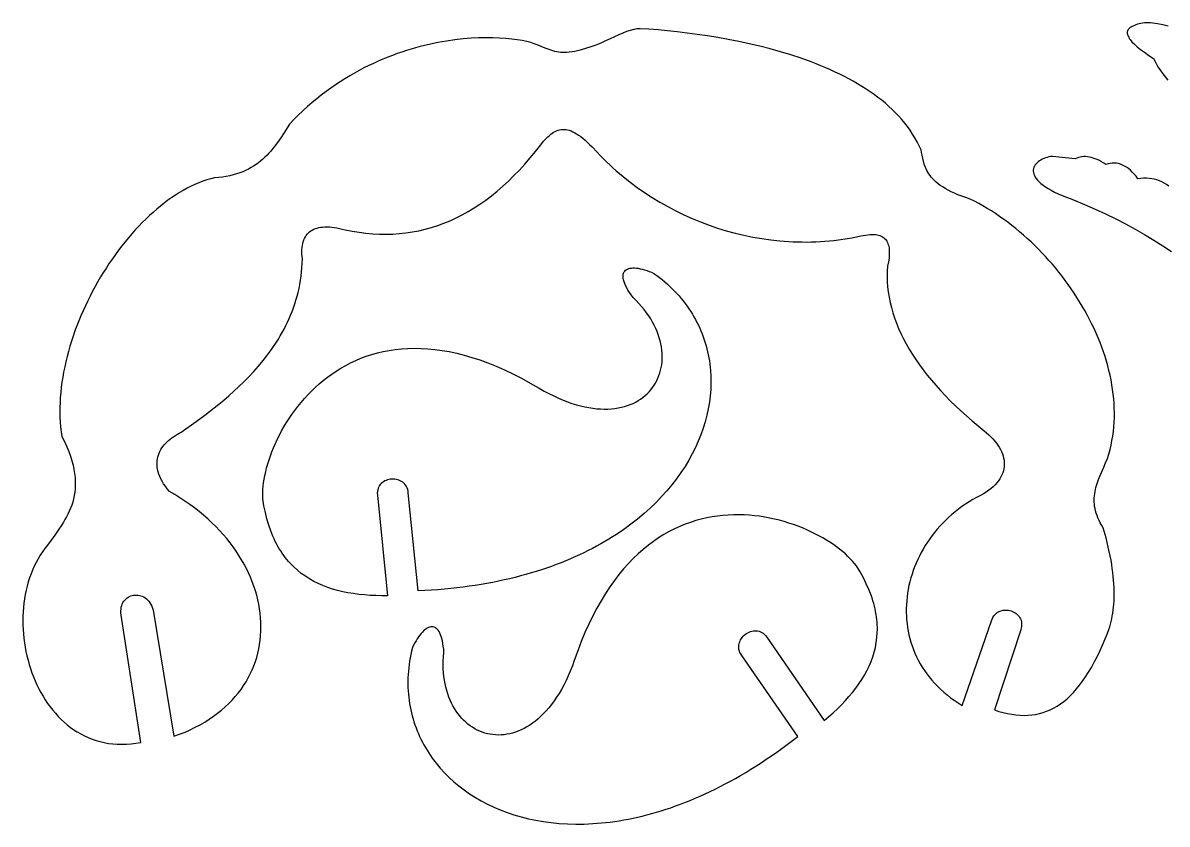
# Model space of a CAD drawing. Extents: x 0 to 255, y 0 to 95.
# Drawn here: x 0.8 to 58.6, y 3.6 to 44 of the extents above; entities that cross this region are included whole.
import ezdxf

# ---------------------------------------------------------------- set-up
doc = ezdxf.new("R2010")
doc.units = 0
doc.layers.add('LAYER_1', color=1, linetype='CONTINUOUS')

msp = doc.modelspace()

# ---------------------------------------------------------------- linework, layer by layer
at = {"layer": 'LAYER_1'}
for points in [[(58.646, 43.861), (58.374, 43.931), (58.117, 43.983), (57.995, 44.002), (57.878, 44.016), (57.764, 44.026), (57.655, 44.031), (57.551, 44.031), (57.451, 44.027), (57.356, 44.017), (57.266, 44.003), (57.18, 43.984), (57.1, 43.959), (57.025, 43.93), (56.954, 43.895), (56.89, 43.872), (56.832, 43.847), (56.779, 43.821), (56.733, 43.792), (56.693, 43.762), (56.659, 43.73), (56.631, 43.695), (56.61, 43.659), (56.594, 43.621), (56.584, 43.582), (56.581, 43.54), (56.583, 43.496), (56.592, 43.451), (56.607, 43.404), (56.628, 43.354), (56.655, 43.303), (56.688, 43.25), (56.727, 43.195), (56.823, 43.08), (56.944, 42.957), (57.089, 42.827), (57.259, 42.689), (57.453, 42.544), (57.671, 42.391), (57.914, 42.23), (58.022, 42.018), (58.135, 41.819), (58.254, 41.632), (58.378, 41.457), (58.507, 41.294), (58.641, 41.143)], [(58.689, 35.785), (58.572, 35.866), (58.453, 35.938), (58.331, 36.001), (58.207, 36.055), (58.08, 36.1), (57.951, 36.135), (57.82, 36.162), (57.686, 36.18), (57.549, 36.188), (57.41, 36.187), (57.269, 36.177), (57.125, 36.158), (57.03, 36.282), (56.935, 36.395), (56.838, 36.498), (56.741, 36.59), (56.643, 36.672), (56.544, 36.743), (56.444, 36.803), (56.343, 36.853), (56.241, 36.893), (56.139, 36.922), (56.035, 36.941), (55.931, 36.949), (55.826, 36.946), (55.719, 36.933), (55.612, 36.91), (55.505, 36.876), (55.393, 36.949), (55.284, 37.015), (55.177, 37.074), (55.072, 37.125), (54.968, 37.169), (54.867, 37.205), (54.767, 37.235), (54.669, 37.257), (54.574, 37.271), (54.48, 37.278), (54.388, 37.278), (54.298, 37.27), (54.21, 37.256), (54.124, 37.233), (54.039, 37.204), (53.957, 37.167), (52.802, 37.29), (52.711, 37.276), (52.621, 37.258), (52.534, 37.235), (52.45, 37.209), (52.368, 37.178), (52.291, 37.143), (52.218, 37.105), (52.149, 37.063), (52.086, 37.017), (52.029, 36.968), (51.978, 36.916), (51.935, 36.861), (51.898, 36.802), (51.87, 36.741), (51.849, 36.677), (51.838, 36.611), (51.837, 36.542), (51.845, 36.471), (51.864, 36.398), (51.894, 36.322), (51.935, 36.245), (51.989, 36.166), (52.055, 36.086), (52.134, 36.004), (52.227, 35.92), (52.334, 35.836), (52.456, 35.75), (52.593, 35.664), (52.745, 35.576), (52.914, 35.488), (53.099, 35.4), (53.302, 35.311), (53.873, 35.091), (54.428, 34.863), (54.968, 34.628), (55.493, 34.385), (56.005, 34.135), (56.503, 33.877), (56.988, 33.612), (57.462, 33.339), (57.926, 33.059), (58.379, 32.772), (58.822, 32.478)]]:
    msp.add_lwpolyline(points, dxfattribs=at)
for points in [[(2.784, 23.144), (2.916, 22.881), (3.032, 22.627), (3.133, 22.381), (3.219, 22.143), (3.291, 21.913), (3.35, 21.691), (3.397, 21.477), (3.431, 21.269), (3.453, 21.069), (3.464, 20.874), (3.465, 20.686), (3.456, 20.504), (3.437, 20.328), (3.41, 20.157), (3.374, 19.99), (3.331, 19.829), (3.281, 19.672), (3.224, 19.519), (3.161, 19.37), (3.093, 19.225), (3.02, 19.083), (2.943, 18.944), (2.862, 18.807), (2.778, 18.673), (2.603, 18.411), (2.423, 18.154), (2.241, 17.902), (2.064, 17.65), (1.933, 17.487), (1.811, 17.319), (1.696, 17.144), (1.588, 16.965), (1.487, 16.78), (1.394, 16.591), (1.307, 16.398), (1.228, 16.2), (1.156, 15.999), (1.091, 15.794), (1.033, 15.586), (0.983, 15.376), (0.939, 15.162), (0.901, 14.947), (0.871, 14.729), (0.847, 14.509), (0.831, 14.289), (0.82, 14.067), (0.817, 13.844), (0.82, 13.62), (0.83, 13.397), (0.846, 13.173), (0.868, 12.95), (0.897, 12.727), (0.933, 12.506), (0.974, 12.285), (1.022, 12.066), (1.076, 11.849), (1.136, 11.634), (1.203, 11.421), (1.275, 11.211), (1.354, 11.004), (1.438, 10.8), (1.529, 10.6), (1.625, 10.404), (1.727, 10.211), (1.835, 10.023), (1.949, 9.84), (2.068, 9.662), (2.194, 9.489), (2.324, 9.322), (2.46, 9.161), (2.602, 9.005), (2.75, 8.857), (2.902, 8.715), (3.06, 8.58), (3.224, 8.452), (3.392, 8.332), (3.566, 8.22), (3.746, 8.117), (3.93, 8.021), (4.119, 7.935), (4.314, 7.858), (4.513, 7.79), (4.718, 7.732), (4.927, 7.683), (5.141, 7.645), (5.36, 7.618), (5.584, 7.601), (5.812, 7.596), (6.046, 7.602), (6.284, 7.62), (6.526, 7.65), (6.773, 7.692), (5.785, 14.125), (5.771, 14.231), (5.767, 14.332), (5.772, 14.427), (5.785, 14.517), (5.806, 14.601), (5.834, 14.679), (5.869, 14.752), (5.91, 14.819), (5.958, 14.879), (6.01, 14.934), (6.067, 14.982), (6.128, 15.024), (6.192, 15.059), (6.26, 15.088), (6.33, 15.11), (6.402, 15.125), (6.476, 15.134), (6.55, 15.136), (6.625, 15.13), (6.7, 15.117), (6.774, 15.098), (6.847, 15.07), (6.918, 15.036), (6.986, 14.994), (7.052, 14.944), (7.115, 14.886), (7.173, 14.82), (7.227, 14.747), (7.277, 14.665), (7.32, 14.576), (7.358, 14.478), (7.389, 14.371), (8.446, 8), (8.73, 8.103), (9.005, 8.214), (9.269, 8.331), (9.524, 8.454), (9.769, 8.584), (10.004, 8.72), (10.23, 8.862), (10.446, 9.01), (10.652, 9.163), (10.849, 9.321), (11.037, 9.485), (11.215, 9.653), (11.383, 9.826), (11.542, 10.004), (11.692, 10.186), (11.833, 10.372), (11.964, 10.563), (12.086, 10.756), (12.198, 10.954), (12.301, 11.155), (12.396, 11.359), (12.481, 11.566), (12.557, 11.776), (12.623, 11.988), (12.681, 12.203), (12.73, 12.42), (12.77, 12.639), (12.801, 12.859), (12.822, 13.082), (12.835, 13.306), (12.84, 13.531), (12.835, 13.757), (12.821, 13.984), (12.799, 14.211), (12.768, 14.439), (12.728, 14.667), (12.68, 14.895), (12.623, 15.123), (12.557, 15.351), (12.483, 15.578), (12.4, 15.805), (12.309, 16.03), (12.21, 16.255), (12.101, 16.478), (11.985, 16.699), (11.86, 16.919), (11.727, 17.137), (11.585, 17.353), (11.435, 17.567), (11.277, 17.778), (11.111, 17.986), (10.936, 18.192), (10.753, 18.394), (10.563, 18.593), (10.364, 18.789), (10.157, 18.981), (9.942, 19.169), (9.719, 19.353), (9.488, 19.533), (9.249, 19.709), (9.002, 19.88), (8.748, 20.046), (8.485, 20.207), (8.215, 20.362), (8.107, 20.496), (8.011, 20.627), (7.925, 20.755), (7.85, 20.882), (7.785, 21.006), (7.73, 21.127), (7.685, 21.247), (7.649, 21.363), (7.622, 21.478), (7.604, 21.589), (7.594, 21.699), (7.593, 21.805), (7.599, 21.909), (7.613, 22.011), (7.634, 22.109), (7.662, 22.205), (7.696, 22.299), (7.737, 22.39), (7.784, 22.478), (7.837, 22.563), (7.896, 22.645), (7.959, 22.725), (8.028, 22.801), (8.101, 22.875), (8.178, 22.946), (8.259, 23.014), (8.344, 23.079), (8.433, 23.141), (8.525, 23.2), (8.619, 23.256), (8.716, 23.309), (8.815, 23.359), (9.561, 23.898), (10.001, 24.222), (10.473, 24.585), (10.718, 24.78), (10.967, 24.985), (11.219, 25.2), (11.473, 25.424), (11.726, 25.659), (11.979, 25.903), (12.23, 26.158), (12.477, 26.422), (12.72, 26.697), (12.956, 26.983), (13.185, 27.278), (13.406, 27.584), (13.617, 27.901), (13.719, 28.063), (13.817, 28.228), (13.912, 28.396), (14.005, 28.567), (14.093, 28.74), (14.179, 28.916), (14.26, 29.094), (14.338, 29.275), (14.411, 29.46), (14.481, 29.646), (14.546, 29.836), (14.607, 30.028), (14.663, 30.224), (14.714, 30.422), (14.76, 30.622), (14.801, 30.826), (14.837, 31.032), (14.867, 31.242), (14.892, 31.454), (14.911, 31.669), (14.923, 31.887), (14.93, 32.108), (14.917, 32.234), (14.91, 32.356), (14.907, 32.473), (14.91, 32.584), (14.919, 32.691), (14.933, 32.793), (14.952, 32.889), (14.977, 32.98), (15.007, 33.067), (15.042, 33.148), (15.082, 33.223), (15.128, 33.294), (15.179, 33.36), (15.234, 33.42), (15.295, 33.475), (15.362, 33.524), (15.433, 33.569), (15.509, 33.608), (15.59, 33.641), (15.676, 33.67), (15.768, 33.693), (15.864, 33.71), (15.965, 33.722), (16.071, 33.729), (16.181, 33.73), (16.297, 33.726), (16.417, 33.716), (16.543, 33.701), (16.673, 33.68), (16.807, 33.653), (16.946, 33.621), (17.09, 33.584), (17.442, 33.513), (17.791, 33.456), (18.137, 33.412), (18.481, 33.381), (18.821, 33.364), (19.159, 33.36), (19.494, 33.368), (19.826, 33.39), (20.156, 33.426), (20.483, 33.474), (20.807, 33.536), (21.128, 33.61), (21.446, 33.698), (21.762, 33.8), (22.075, 33.914), (22.385, 34.042), (22.692, 34.182), (22.996, 34.336), (23.298, 34.503), (23.597, 34.684), (23.893, 34.877), (24.187, 35.084), (24.477, 35.304), (24.765, 35.537), (25.05, 35.783), (25.333, 36.043), (25.612, 36.315), (25.889, 36.601), (26.163, 36.9), (26.434, 37.213), (26.702, 37.538), (26.968, 37.877), (27.114, 38.055), (27.258, 38.214), (27.329, 38.284), (27.401, 38.35), (27.473, 38.409), (27.545, 38.462), (27.617, 38.51), (27.69, 38.551), (27.764, 38.585), (27.839, 38.613), (27.915, 38.633), (27.993, 38.647), (28.072, 38.654), (28.153, 38.653), (28.235, 38.645), (28.32, 38.629), (28.407, 38.605), (28.496, 38.573), (28.588, 38.533), (28.682, 38.485), (28.78, 38.428), (28.88, 38.362), (28.984, 38.288), (29.092, 38.204), (29.202, 38.111), (29.317, 38.009), (29.436, 37.897), (29.558, 37.776), (29.817, 37.503), (29.971, 37.34), (30.127, 37.179), (30.287, 37.021), (30.449, 36.866), (30.614, 36.713), (30.782, 36.563), (31.125, 36.271), (31.479, 35.99), (31.842, 35.719), (32.214, 35.46), (32.595, 35.213), (32.984, 34.977), (33.381, 34.753), (33.785, 34.541), (34.196, 34.342), (34.613, 34.155), (35.036, 33.981), (35.465, 33.819), (35.899, 33.671), (36.337, 33.537), (36.779, 33.416), (37.224, 33.309), (37.673, 33.216), (38.125, 33.137), (38.578, 33.073), (39.033, 33.023), (39.261, 33.004), (39.49, 32.988), (39.718, 32.977), (39.947, 32.969), (40.176, 32.965), (40.405, 32.964), (40.633, 32.968), (40.862, 32.976), (41.09, 32.987), (41.319, 33.003), (41.547, 33.022), (41.774, 33.046), (42.002, 33.073), (42.229, 33.105), (42.455, 33.141), (42.681, 33.18), (42.906, 33.224), (43.13, 33.273), (43.254, 33.298), (43.372, 33.318), (43.483, 33.333), (43.588, 33.342), (43.687, 33.345), (43.78, 33.343), (43.868, 33.336), (43.949, 33.324), (44.025, 33.307), (44.096, 33.285), (44.161, 33.258), (44.221, 33.226), (44.276, 33.189), (44.325, 33.149), (44.37, 33.103), (44.41, 33.053), (44.445, 33), (44.476, 32.941), (44.502, 32.879), (44.524, 32.813), (44.541, 32.743), (44.554, 32.67), (44.564, 32.593), (44.569, 32.512), (44.568, 32.34), (44.553, 32.155), (44.524, 31.958), (44.483, 31.75), (44.466, 31.489), (44.46, 31.227), (44.467, 30.966), (44.485, 30.703), (44.514, 30.441), (44.555, 30.179), (44.608, 29.916), (44.671, 29.653), (44.746, 29.39), (44.832, 29.127), (44.929, 28.864), (45.037, 28.602), (45.155, 28.339), (45.285, 28.076), (45.425, 27.814), (45.576, 27.551), (45.737, 27.289), (45.909, 27.028), (46.091, 26.766), (46.284, 26.506), (46.486, 26.245), (46.699, 25.985), (46.922, 25.726), (47.154, 25.467), (47.397, 25.208), (47.649, 24.951), (47.911, 24.694), (48.183, 24.438), (48.464, 24.182), (48.754, 23.928), (49.054, 23.674), (49.363, 23.421), (49.483, 23.323), (49.596, 23.222), (49.702, 23.12), (49.8, 23.017), (49.891, 22.913), (49.975, 22.808), (50.051, 22.702), (50.119, 22.595), (50.179, 22.488), (50.232, 22.38), (50.276, 22.272), (50.313, 22.163), (50.341, 22.055), (50.361, 21.947), (50.372, 21.839), (50.375, 21.731), (50.369, 21.623), (50.354, 21.517), (50.331, 21.411), (50.298, 21.306), (50.257, 21.202), (50.206, 21.099), (50.146, 20.997), (50.077, 20.897), (49.998, 20.799), (49.91, 20.702), (49.812, 20.607), (49.704, 20.514), (49.586, 20.423), (49.459, 20.334), (49.321, 20.248), (49.173, 20.164), (48.975, 20.061), (48.781, 19.953), (48.593, 19.84), (48.41, 19.721), (48.231, 19.598), (48.058, 19.47), (47.889, 19.338), (47.726, 19.201), (47.568, 19.061), (47.415, 18.916), (47.267, 18.767), (47.125, 18.615), (46.988, 18.459), (46.856, 18.3), (46.73, 18.137), (46.609, 17.972), (46.494, 17.804), (46.384, 17.633), (46.28, 17.459), (46.182, 17.283), (46.089, 17.105), (46.003, 16.924), (45.922, 16.742), (45.847, 16.558), (45.778, 16.372), (45.715, 16.185), (45.658, 15.996), (45.607, 15.807), (45.562, 15.616), (45.523, 15.424), (45.491, 15.232), (45.465, 15.04), (45.445, 14.847), (45.432, 14.654), (45.425, 14.46), (45.424, 14.267), (45.43, 14.075), (45.443, 13.882), (45.462, 13.691), (45.488, 13.5), (45.521, 13.31), (45.561, 13.121), (45.607, 12.933), (45.66, 12.747), (45.72, 12.562), (45.787, 12.379), (45.862, 12.198), (45.943, 12.019), (46.031, 11.843), (46.127, 11.668), (46.23, 11.496), (46.34, 11.327), (46.457, 11.161), (46.582, 10.997), (46.714, 10.837), (46.854, 10.68), (47.001, 10.527), (47.155, 10.377), (47.318, 10.231), (47.488, 10.089), (47.666, 9.951), (47.851, 9.817), (48.044, 9.688), (48.246, 9.563), (49.721, 13.834), (49.759, 13.923), (49.802, 14.005), (49.85, 14.077), (49.904, 14.141), (49.961, 14.197), (50.022, 14.245), (50.086, 14.286), (50.153, 14.319), (50.222, 14.344), (50.293, 14.363), (50.365, 14.374), (50.437, 14.379), (50.51, 14.377), (50.582, 14.369), (50.653, 14.355), (50.722, 14.335), (50.79, 14.309), (50.855, 14.278), (50.916, 14.242), (50.975, 14.201), (51.029, 14.154), (51.078, 14.103), (51.123, 14.048), (51.161, 13.988), (51.194, 13.925), (51.219, 13.858), (51.238, 13.787), (51.249, 13.712), (51.251, 13.635), (51.245, 13.554), (51.229, 13.471), (51.204, 13.385), (49.881, 9.33), (50.105, 9.259), (50.325, 9.199), (50.541, 9.149), (50.754, 9.11), (50.963, 9.082), (51.168, 9.065), (51.37, 9.058), (51.569, 9.063), (51.764, 9.08), (51.956, 9.107), (52.144, 9.147), (52.33, 9.198), (52.512, 9.262), (52.691, 9.337), (52.867, 9.425), (53.041, 9.524), (53.211, 9.637), (53.379, 9.762), (53.544, 9.9), (53.706, 10.051), (53.866, 10.215), (54.023, 10.392), (54.177, 10.582), (54.329, 10.786), (54.479, 11.004), (54.627, 11.236), (54.772, 11.481), (54.915, 11.74), (55.056, 12.014), (55.195, 12.302), (55.332, 12.605), (55.467, 12.922), (55.567, 13.156), (55.655, 13.402), (55.696, 13.53), (55.733, 13.661), (55.767, 13.795), (55.798, 13.932), (55.826, 14.073), (55.851, 14.218), (55.872, 14.366), (55.89, 14.519), (55.904, 14.675), (55.915, 14.835), (55.922, 14.999), (55.925, 15.168), (55.924, 15.341), (55.919, 15.518), (55.91, 15.7), (55.896, 15.886), (55.879, 16.078), (55.857, 16.274), (55.83, 16.475), (55.799, 16.681), (55.763, 16.892), (55.723, 17.108), (55.627, 17.557), (55.511, 18.029), (55.374, 18.523), (55.294, 18.654), (55.222, 18.782), (55.159, 18.907), (55.103, 19.03), (55.056, 19.151), (55.016, 19.269), (54.983, 19.385), (54.956, 19.498), (54.937, 19.61), (54.923, 19.721), (54.916, 19.829), (54.914, 19.937), (54.917, 20.043), (54.926, 20.148), (54.939, 20.252), (54.956, 20.356), (54.978, 20.458), (55.003, 20.561), (55.063, 20.764), (55.136, 20.968), (55.217, 21.173), (55.396, 21.591), (55.49, 21.807), (55.583, 22.029), (55.652, 22.253), (55.713, 22.478), (55.766, 22.705), (55.812, 22.934), (55.851, 23.164), (55.882, 23.395), (55.906, 23.628), (55.922, 23.862), (55.932, 24.097), (55.934, 24.332), (55.93, 24.569), (55.919, 24.806), (55.901, 25.043), (55.877, 25.281), (55.846, 25.52), (55.809, 25.758), (55.766, 25.997), (55.716, 26.235), (55.661, 26.474), (55.6, 26.712), (55.533, 26.949), (55.46, 27.187), (55.381, 27.423), (55.297, 27.659), (55.208, 27.894), (55.114, 28.128), (55.014, 28.36), (54.909, 28.592), (54.799, 28.822), (54.685, 29.051), (54.565, 29.278), (54.441, 29.504), (54.313, 29.728), (54.18, 29.949), (54.042, 30.169), (53.901, 30.387), (53.755, 30.602), (53.605, 30.815), (53.452, 31.026), (53.295, 31.234), (53.134, 31.439), (52.969, 31.641), (52.801, 31.84), (52.629, 32.037), (52.454, 32.23), (52.277, 32.419), (52.096, 32.606), (51.912, 32.788), (51.725, 32.968), (51.535, 33.143), (51.343, 33.314), (51.148, 33.482), (50.951, 33.645), (50.752, 33.804), (50.55, 33.959), (50.346, 34.109), (50.14, 34.255), (49.933, 34.396), (49.723, 34.532), (49.512, 34.663), (49.299, 34.789), (49.085, 34.91), (48.87, 35.025), (48.653, 35.136), (48.432, 35.206), (48.225, 35.279), (48.033, 35.353), (47.854, 35.428), (47.688, 35.505), (47.534, 35.583), (47.393, 35.663), (47.263, 35.743), (47.143, 35.824), (47.034, 35.906), (46.935, 35.989), (46.845, 36.071), (46.763, 36.155), (46.69, 36.238), (46.624, 36.322), (46.566, 36.405), (46.514, 36.488), (46.469, 36.571), (46.428, 36.653), (46.393, 36.735), (46.336, 36.896), (46.292, 37.053), (46.258, 37.205), (46.229, 37.351), (46.201, 37.489), (46.17, 37.619), (46.075, 37.826), (45.973, 38.028), (45.862, 38.226), (45.744, 38.419), (45.619, 38.608), (45.486, 38.792), (45.346, 38.973), (45.199, 39.149), (45.045, 39.321), (44.885, 39.489), (44.719, 39.653), (44.546, 39.813), (44.368, 39.969), (44.184, 40.121), (43.994, 40.269), (43.799, 40.414), (43.599, 40.554), (43.394, 40.691), (43.184, 40.824), (42.97, 40.954), (42.751, 41.08), (42.528, 41.202), (42.301, 41.321), (42.07, 41.436), (41.836, 41.548), (41.598, 41.657), (41.357, 41.762), (41.114, 41.864), (40.867, 41.963), (40.618, 42.059), (40.112, 42.241), (39.598, 42.41), (39.078, 42.568), (38.553, 42.715), (38.024, 42.85), (37.493, 42.974), (36.963, 43.089), (36.433, 43.193), (35.906, 43.287), (35.384, 43.372), (34.867, 43.449), (34.358, 43.516), (33.858, 43.576), (33.369, 43.627), (32.892, 43.672), (32.428, 43.709), (31.98, 43.739), (31.904, 43.738), (31.826, 43.731), (31.745, 43.719), (31.661, 43.702), (31.486, 43.653), (31.301, 43.589), (31.106, 43.511), (30.902, 43.422), (30.467, 43.223), (30.237, 43.118), (29.998, 43.014), (29.751, 42.912), (29.497, 42.817), (29.235, 42.73), (28.965, 42.654), (28.828, 42.621), (28.689, 42.592), (28.548, 42.568), (28.406, 42.548), (28.292, 42.536), (28.182, 42.532), (28.076, 42.533), (27.972, 42.541), (27.872, 42.553), (27.773, 42.571), (27.676, 42.592), (27.58, 42.618), (27.39, 42.681), (27.198, 42.755), (26.794, 42.923), (26.642, 42.98), (26.463, 43.036), (26.258, 43.088), (26.029, 43.135), (25.776, 43.178), (25.501, 43.215), (25.205, 43.244), (24.889, 43.266), (24.553, 43.279), (24.2, 43.282), (23.831, 43.274), (23.446, 43.254), (23.047, 43.222), (22.635, 43.176), (22.21, 43.115), (21.775, 43.039), (21.33, 42.946), (21.104, 42.893), (20.877, 42.836), (20.647, 42.773), (20.416, 42.707), (20.183, 42.635), (19.949, 42.559), (19.713, 42.477), (19.477, 42.39), (19.239, 42.298), (19, 42.2), (18.761, 42.097), (18.521, 41.988), (18.281, 41.874), (18.041, 41.753), (17.8, 41.626), (17.559, 41.494), (17.319, 41.354), (17.079, 41.209), (16.839, 41.057), (16.6, 40.898), (16.361, 40.733), (16.124, 40.561), (15.887, 40.382), (15.652, 40.195), (15.418, 40.002), (15.185, 39.801), (14.954, 39.592), (14.725, 39.376), (14.497, 39.153), (14.272, 38.921), (13.987, 38.457), (13.837, 38.225), (13.68, 37.997), (13.513, 37.774), (13.425, 37.664), (13.335, 37.557), (13.241, 37.452), (13.144, 37.35), (13.042, 37.25), (12.937, 37.153), (12.827, 37.06), (12.713, 36.97), (12.594, 36.883), (12.47, 36.801), (12.341, 36.723), (12.206, 36.649), (12.066, 36.58), (11.919, 36.515), (11.766, 36.456), (11.607, 36.403), (11.441, 36.355), (11.268, 36.312), (11.087, 36.276), (10.9, 36.247), (10.704, 36.224), (10.501, 36.208), (10.302, 36.157), (10.103, 36.098), (9.904, 36.03), (9.705, 35.954), (9.507, 35.87), (9.31, 35.778), (9.113, 35.679), (8.917, 35.571), (8.721, 35.457), (8.527, 35.335), (8.334, 35.206), (8.142, 35.07), (7.951, 34.928), (7.762, 34.779), (7.575, 34.624), (7.389, 34.462), (7.205, 34.295), (7.023, 34.122), (6.843, 33.943), (6.665, 33.76), (6.49, 33.571), (6.317, 33.376), (6.146, 33.178), (5.978, 32.974), (5.813, 32.766), (5.651, 32.554), (5.491, 32.338), (5.335, 32.117), (5.182, 31.893), (5.033, 31.666), (4.887, 31.435), (4.744, 31.201), (4.605, 30.964), (4.47, 30.724), (4.339, 30.482), (4.212, 30.237), (4.09, 29.99), (3.971, 29.741), (3.857, 29.49), (3.748, 29.238), (3.643, 28.983), (3.542, 28.728), (3.447, 28.471), (3.357, 28.214), (3.272, 27.955), (3.192, 27.696), (3.117, 27.437), (3.048, 27.177), (2.985, 26.918), (2.927, 26.658), (2.875, 26.399), (2.829, 26.141), (2.789, 25.883), (2.756, 25.626), (2.728, 25.37), (2.707, 25.115), (2.693, 24.862), (2.685, 24.61), (2.684, 24.36), (2.69, 24.112), (2.703, 23.867), (2.722, 23.623), (2.75, 23.383), (2.784, 23.144)], [(20.783, 15.348), (20.278, 20.298), (20.269, 20.385), (20.251, 20.467), (20.225, 20.542), (20.192, 20.612), (20.152, 20.675), (20.107, 20.733), (20.055, 20.785), (19.999, 20.831), (19.938, 20.871), (19.874, 20.905), (19.807, 20.933), (19.736, 20.956), (19.664, 20.973), (19.591, 20.983), (19.517, 20.988), (19.443, 20.987), (19.369, 20.981), (19.296, 20.968), (19.225, 20.95), (19.156, 20.926), (19.09, 20.896), (19.027, 20.86), (18.968, 20.818), (18.914, 20.771), (18.865, 20.718), (18.822, 20.659), (18.785, 20.594), (18.755, 20.524), (18.733, 20.448), (18.719, 20.366), (18.713, 20.278), (18.717, 20.185), (19.237, 15.097), (18.936, 15.096), (18.64, 15.103), (18.349, 15.117), (18.062, 15.138), (17.78, 15.167), (17.504, 15.204), (17.233, 15.249), (16.968, 15.303), (16.708, 15.366), (16.455, 15.438), (16.208, 15.52), (15.968, 15.612), (15.735, 15.714), (15.51, 15.826), (15.291, 15.95), (15.08, 16.084), (14.877, 16.23), (14.682, 16.387), (14.496, 16.556), (14.317, 16.738), (14.232, 16.834), (14.148, 16.932), (14.067, 17.034), (13.988, 17.139), (13.911, 17.248), (13.837, 17.36), (13.765, 17.475), (13.696, 17.594), (13.629, 17.716), (13.564, 17.841), (13.502, 17.97), (13.443, 18.103), (13.386, 18.239), (13.331, 18.379), (13.23, 18.67), (13.14, 18.976), (13.061, 19.297), (12.992, 19.634), (12.936, 19.986), (12.929, 20.136), (12.93, 20.294), (12.937, 20.458), (12.951, 20.628), (12.973, 20.805), (13.001, 20.986), (13.036, 21.172), (13.078, 21.363), (13.126, 21.558), (13.182, 21.757), (13.245, 21.958), (13.315, 22.163), (13.392, 22.369), (13.476, 22.577), (13.566, 22.787), (13.664, 22.998), (13.769, 23.209), (13.881, 23.42), (14, 23.631), (14.127, 23.841), (14.26, 24.05), (14.4, 24.257), (14.548, 24.462), (14.702, 24.665), (14.864, 24.864), (15.033, 25.06), (15.209, 25.252), (15.393, 25.439), (15.583, 25.622), (15.781, 25.8), (15.986, 25.972), (16.198, 26.138), (16.418, 26.297), (16.644, 26.449), (16.878, 26.594), (17.12, 26.731), (17.368, 26.86), (17.624, 26.98), (17.887, 27.09), (18.158, 27.191), (18.436, 27.282), (18.721, 27.363), (19.014, 27.432), (19.314, 27.49), (19.621, 27.536), (19.936, 27.57), (20.258, 27.592), (20.588, 27.6), (20.925, 27.594), (21.27, 27.575), (21.622, 27.541), (21.982, 27.492), (22.349, 27.427), (22.723, 27.347), (23.105, 27.251), (23.495, 27.137), (23.892, 27.007), (24.297, 26.859), (24.709, 26.694), (25.129, 26.509), (25.557, 26.306), (25.992, 26.084), (26.435, 25.841), (26.885, 25.579), (27.134, 25.438), (27.379, 25.308), (27.621, 25.189), (27.858, 25.08), (28.091, 24.982), (28.32, 24.894), (28.544, 24.816), (28.765, 24.748), (28.98, 24.689), (29.192, 24.64), (29.398, 24.6), (29.6, 24.569), (29.797, 24.546), (29.99, 24.532), (30.177, 24.526), (30.359, 24.529), (30.537, 24.539), (30.709, 24.557), (30.876, 24.583), (31.037, 24.615), (31.193, 24.655), (31.344, 24.702), (31.489, 24.756), (31.628, 24.816), (31.762, 24.882), (31.889, 24.954), (32.011, 25.032), (32.127, 25.116), (32.237, 25.205), (32.34, 25.3), (32.438, 25.399), (32.529, 25.503), (32.613, 25.612), (32.692, 25.726), (32.763, 25.843), (32.828, 25.965), (32.887, 26.09), (32.938, 26.219), (32.983, 26.352), (33.02, 26.487), (33.051, 26.626), (33.075, 26.767), (33.091, 26.911), (33.1, 27.057), (33.102, 27.206), (33.096, 27.356), (33.083, 27.508), (33.062, 27.662), (33.033, 27.817), (32.997, 27.973), (32.953, 28.13), (32.901, 28.288), (32.84, 28.446), (32.772, 28.604), (32.696, 28.763), (32.611, 28.922), (32.518, 29.08), (32.417, 29.238), (32.307, 29.395), (32.189, 29.551), (32.062, 29.706), (31.926, 29.859), (31.781, 30.012), (31.628, 30.162), (31.532, 30.294), (31.448, 30.42), (31.373, 30.54), (31.309, 30.653), (31.255, 30.76), (31.21, 30.862), (31.175, 30.957), (31.149, 31.046), (31.132, 31.128), (31.123, 31.205), (31.124, 31.276), (31.132, 31.34), (31.148, 31.399), (31.173, 31.451), (31.205, 31.498), (31.244, 31.538), (31.29, 31.573), (31.344, 31.601), (31.404, 31.624), (31.47, 31.64), (31.542, 31.651), (31.621, 31.656), (31.705, 31.655), (31.795, 31.648), (31.89, 31.635), (31.99, 31.616), (32.095, 31.592), (32.205, 31.561), (32.319, 31.525), (32.437, 31.483), (32.559, 31.435), (32.684, 31.381), (32.827, 31.278), (32.967, 31.171), (33.103, 31.063), (33.235, 30.952), (33.364, 30.839), (33.489, 30.724), (33.61, 30.606), (33.728, 30.487), (33.842, 30.365), (33.952, 30.241), (34.059, 30.116), (34.162, 29.988), (34.262, 29.859), (34.358, 29.728), (34.45, 29.595), (34.538, 29.46), (34.623, 29.324), (34.704, 29.186), (34.782, 29.047), (34.856, 28.906), (34.926, 28.763), (34.992, 28.619), (35.055, 28.474), (35.114, 28.327), (35.17, 28.18), (35.222, 28.03), (35.27, 27.88), (35.314, 27.729), (35.355, 27.576), (35.392, 27.423), (35.426, 27.268), (35.455, 27.113), (35.481, 26.957), (35.504, 26.8), (35.522, 26.642), (35.537, 26.483), (35.556, 26.164), (35.56, 25.843), (35.549, 25.519), (35.523, 25.194), (35.482, 24.868), (35.426, 24.541), (35.356, 24.214), (35.27, 23.887), (35.17, 23.56), (35.054, 23.234), (34.924, 22.909), (34.779, 22.586), (34.618, 22.264), (34.443, 21.946), (34.252, 21.629), (34.047, 21.317), (33.826, 21.007), (33.59, 20.702), (33.339, 20.401), (33.073, 20.104), (32.792, 19.813), (32.495, 19.527), (32.184, 19.247), (31.857, 18.974), (31.515, 18.707), (31.158, 18.447), (30.785, 18.195), (30.593, 18.072), (30.397, 17.951), (30.198, 17.832), (29.994, 17.715), (29.787, 17.6), (29.576, 17.487), (29.361, 17.377), (29.142, 17.269), (28.919, 17.163), (28.693, 17.06), (28.462, 16.959), (28.228, 16.861), (27.99, 16.765), (27.748, 16.672), (27.503, 16.582), (27.253, 16.494), (27, 16.409), (26.742, 16.327), (26.481, 16.248), (26.216, 16.171), (25.947, 16.098), (25.674, 16.027), (25.398, 15.96), (25.117, 15.895), (24.833, 15.834), (24.545, 15.776), (24.253, 15.721), (23.957, 15.67), (23.657, 15.622), (23.353, 15.577), (23.046, 15.536), (22.734, 15.498), (22.419, 15.464), (22.099, 15.433), (21.776, 15.406), (21.449, 15.383), (21.118, 15.363), (20.783, 15.348)], [(39.941, 7.989), (37.115, 12.085), (37.066, 12.158), (37.026, 12.231), (36.997, 12.305), (36.977, 12.38), (36.966, 12.454), (36.963, 12.527), (36.969, 12.6), (36.982, 12.672), (37.002, 12.742), (37.029, 12.809), (37.062, 12.875), (37.101, 12.937), (37.145, 12.997), (37.193, 13.052), (37.247, 13.104), (37.304, 13.152), (37.364, 13.195), (37.428, 13.232), (37.494, 13.264), (37.562, 13.291), (37.632, 13.311), (37.703, 13.324), (37.775, 13.331), (37.847, 13.33), (37.918, 13.321), (37.989, 13.305), (38.059, 13.279), (38.128, 13.245), (38.194, 13.201), (38.258, 13.148), (38.319, 13.085), (38.376, 13.011), (41.28, 8.801), (41.509, 8.996), (41.73, 9.192), (41.944, 9.392), (42.148, 9.594), (42.344, 9.799), (42.53, 10.006), (42.707, 10.216), (42.874, 10.43), (43.031, 10.646), (43.176, 10.865), (43.311, 11.087), (43.434, 11.313), (43.546, 11.541), (43.645, 11.773), (43.731, 12.009), (43.805, 12.248), (43.865, 12.491), (43.911, 12.737), (43.943, 12.987), (43.961, 13.24), (43.964, 13.369), (43.964, 13.498), (43.959, 13.628), (43.951, 13.76), (43.939, 13.892), (43.923, 14.025), (43.903, 14.16), (43.879, 14.295), (43.851, 14.431), (43.819, 14.569), (43.783, 14.707), (43.742, 14.847), (43.697, 14.988), (43.648, 15.129), (43.536, 15.416), (43.406, 15.707), (43.258, 16.003), (43.092, 16.304), (42.907, 16.609), (42.814, 16.728), (42.711, 16.847), (42.599, 16.967), (42.478, 17.088), (42.348, 17.208), (42.209, 17.328), (42.061, 17.447), (41.906, 17.565), (41.742, 17.682), (41.571, 17.797), (41.392, 17.91), (41.207, 18.02), (41.014, 18.127), (40.815, 18.232), (40.61, 18.332), (40.399, 18.429), (40.182, 18.522), (39.96, 18.61), (39.732, 18.694), (39.5, 18.772), (39.263, 18.844), (39.022, 18.911), (38.777, 18.971), (38.528, 19.025), (38.275, 19.072), (38.02, 19.111), (37.761, 19.143), (37.5, 19.167), (37.236, 19.183), (36.971, 19.19), (36.703, 19.188), (36.434, 19.176), (36.164, 19.155), (35.892, 19.124), (35.62, 19.083), (35.348, 19.03), (35.075, 18.967), (34.802, 18.892), (34.53, 18.806), (34.259, 18.707), (33.988, 18.596), (33.719, 18.473), (33.451, 18.336), (33.185, 18.186), (32.921, 18.021), (32.659, 17.843), (32.4, 17.65), (32.144, 17.443), (31.891, 17.22), (31.641, 16.981), (31.395, 16.727), (31.153, 16.457), (30.916, 16.17), (30.683, 15.866), (30.454, 15.544), (30.231, 15.206), (30.013, 14.849), (29.801, 14.474), (29.594, 14.08), (29.394, 13.668), (29.201, 13.236), (29.014, 12.784), (28.834, 12.313), (28.661, 11.821), (28.563, 11.552), (28.46, 11.294), (28.354, 11.047), (28.244, 10.811), (28.13, 10.585), (28.013, 10.369), (27.892, 10.164), (27.769, 9.969), (27.643, 9.785), (27.514, 9.61), (27.383, 9.446), (27.249, 9.291), (27.114, 9.146), (26.976, 9.011), (26.837, 8.885), (26.697, 8.768), (26.555, 8.661), (26.413, 8.563), (26.269, 8.475), (26.125, 8.395), (25.98, 8.324), (25.835, 8.262), (25.69, 8.209), (25.545, 8.164), (25.401, 8.128), (25.257, 8.1), (25.113, 8.081), (24.971, 8.069), (24.829, 8.066), (24.689, 8.071), (24.551, 8.083), (24.414, 8.104), (24.279, 8.132), (24.145, 8.167), (24.015, 8.21), (23.886, 8.261), (23.761, 8.318), (23.638, 8.383), (23.518, 8.455), (23.401, 8.534), (23.288, 8.619), (23.179, 8.712), (23.073, 8.811), (22.971, 8.916), (22.874, 9.028), (22.781, 9.146), (22.692, 9.27), (22.608, 9.401), (22.53, 9.537), (22.456, 9.68), (22.388, 9.828), (22.325, 9.982), (22.268, 10.141), (22.217, 10.306), (22.173, 10.477), (22.134, 10.652), (22.102, 10.833), (22.077, 11.019), (22.059, 11.21), (22.048, 11.405), (22.044, 11.606), (22.048, 11.811), (22.059, 12.02), (22.079, 12.234), (22.066, 12.397), (22.048, 12.547), (22.027, 12.687), (22.003, 12.815), (21.975, 12.932), (21.943, 13.038), (21.908, 13.133), (21.87, 13.217), (21.83, 13.291), (21.786, 13.355), (21.74, 13.409), (21.692, 13.453), (21.641, 13.487), (21.589, 13.511), (21.534, 13.525), (21.478, 13.531), (21.421, 13.527), (21.362, 13.514), (21.301, 13.492), (21.24, 13.462), (21.178, 13.423), (21.115, 13.376), (21.052, 13.32), (20.988, 13.257), (20.924, 13.185), (20.86, 13.106), (20.796, 13.019), (20.732, 12.925), (20.669, 12.824), (20.606, 12.715), (20.544, 12.6), (20.484, 12.477), (20.442, 12.306), (20.405, 12.134), (20.372, 11.963), (20.343, 11.793), (20.318, 11.624), (20.298, 11.455), (20.282, 11.287), (20.269, 11.12), (20.261, 10.953), (20.258, 10.787), (20.258, 10.622), (20.262, 10.458), (20.27, 10.295), (20.282, 10.133), (20.298, 9.973), (20.318, 9.813), (20.342, 9.654), (20.369, 9.496), (20.401, 9.34), (20.436, 9.185), (20.475, 9.031), (20.518, 8.878), (20.564, 8.727), (20.614, 8.577), (20.668, 8.428), (20.725, 8.281), (20.786, 8.135), (20.85, 7.991), (20.918, 7.849), (20.989, 7.708), (21.064, 7.569), (21.142, 7.431), (21.224, 7.295), (21.308, 7.161), (21.397, 7.029), (21.488, 6.899), (21.681, 6.644), (21.886, 6.397), (22.105, 6.157), (22.335, 5.927), (22.577, 5.705), (22.832, 5.492), (23.098, 5.289), (23.375, 5.095), (23.664, 4.911), (23.963, 4.738), (24.273, 4.575), (24.593, 4.424), (24.924, 4.283), (25.264, 4.154), (25.614, 4.037), (25.973, 3.932), (26.342, 3.84), (26.72, 3.76), (27.106, 3.694), (27.501, 3.641), (27.904, 3.601), (28.314, 3.576), (28.733, 3.565), (29.159, 3.569), (29.593, 3.588), (30.033, 3.622), (30.48, 3.671), (30.706, 3.702), (30.934, 3.737), (31.163, 3.775), (31.394, 3.818), (31.626, 3.865), (31.86, 3.917), (32.095, 3.972), (32.332, 4.032), (32.57, 4.096), (32.809, 4.164), (33.05, 4.237), (33.292, 4.314), (33.535, 4.395), (33.779, 4.481), (34.025, 4.571), (34.272, 4.667), (34.52, 4.766), (34.769, 4.87), (35.019, 4.979), (35.271, 5.093), (35.523, 5.211), (35.776, 5.335), (36.031, 5.463), (36.286, 5.596), (36.542, 5.733), (36.799, 5.876), (37.057, 6.024), (37.316, 6.177), (37.575, 6.334), (37.835, 6.497), (38.096, 6.665), (38.358, 6.839), (38.62, 7.017), (38.883, 7.201), (39.147, 7.39), (39.411, 7.584), (39.675, 7.784), (39.941, 7.989)]]:
    msp.add_lwpolyline(points, close=True, dxfattribs=at)

doc.saveas('drawing.dxf')
